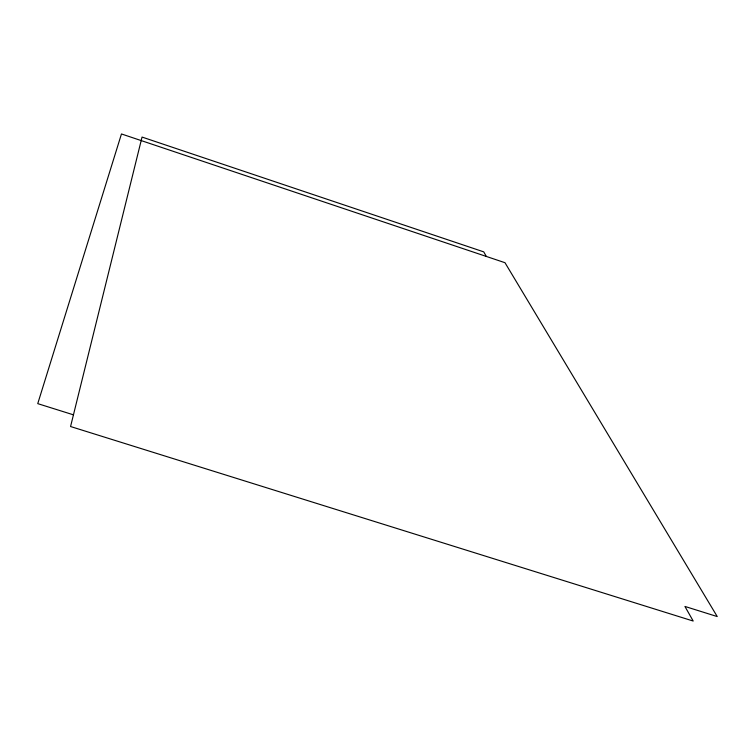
<?xml version="1.0" encoding="UTF-8"?>
<svg xmlns="http://www.w3.org/2000/svg" width="755" height="755" viewBox="0 0 755 755"><rect width="100%" height="100%" fill="white"/><g stroke="black" fill="none" stroke-linecap="round" stroke-linejoin="round"><path stroke-width="1.13" d="M73.452 414.835L37.75 403.642L121.461 133.956L504.982 262.702L717.25 616.571L684.917 606.435L693.203 621.044L70.564 426.528L142.044 137.07L483.738 251.868L486.333 256.445"/></g></svg>
